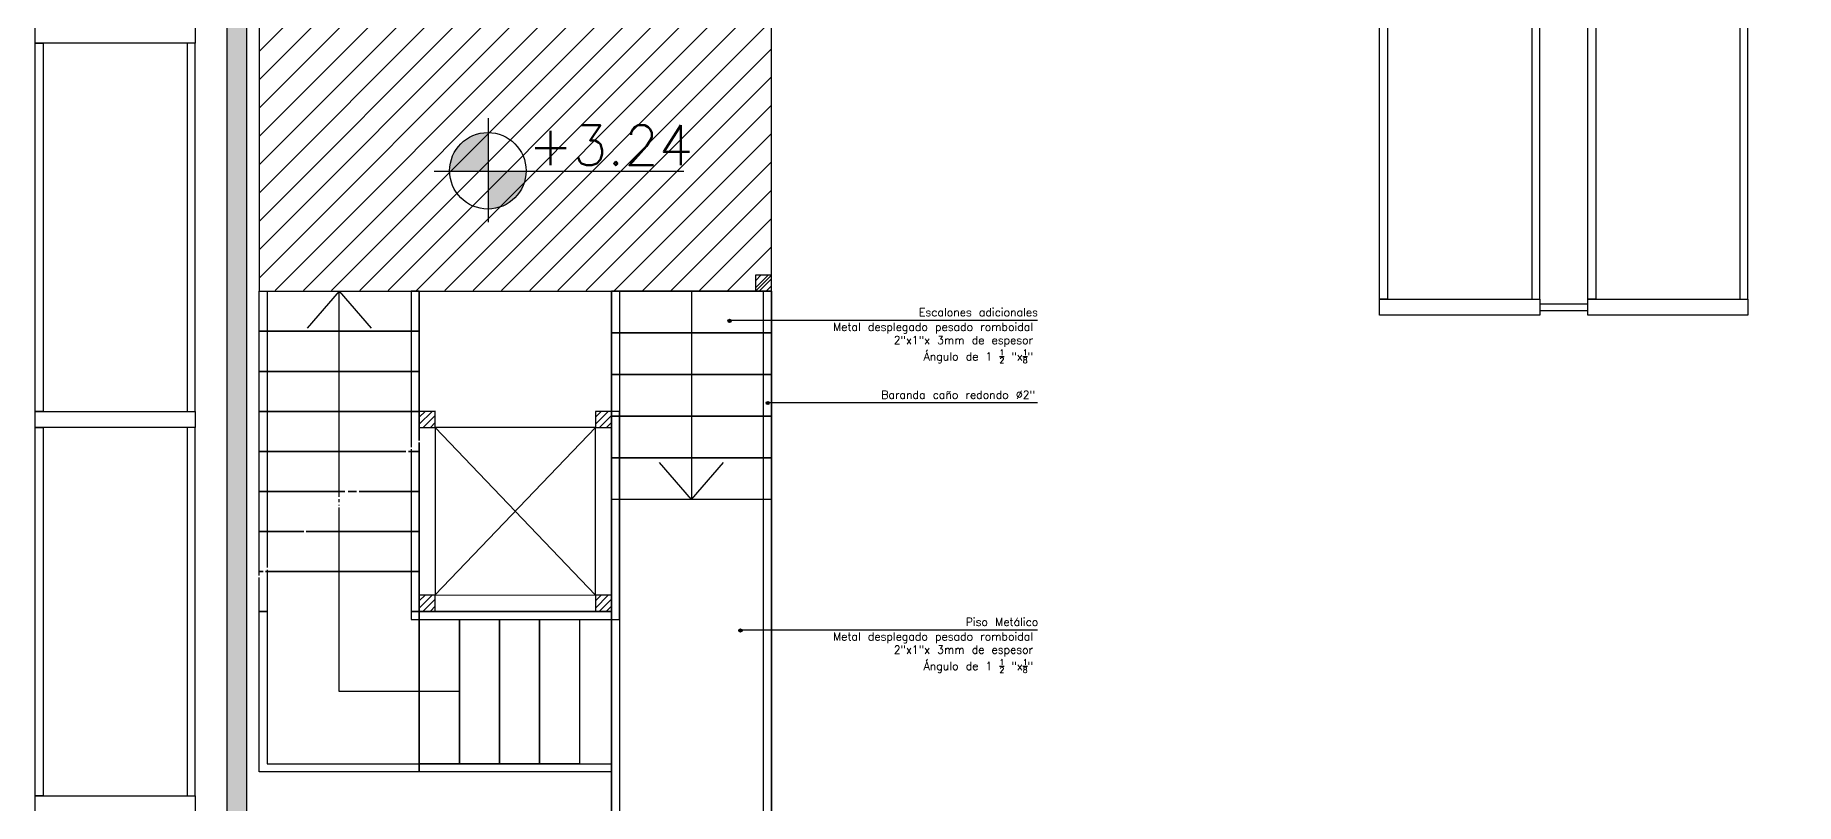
# Model space of a CAD drawing. Header units: millimetres. Extents: x 111.4 to 201.3, y 71.6 to 170.2.
# Drawn here: x 173.66 to 184.66, y 86.97 to 91.77 of the extents above; entities that cross this region are included whole.
import ezdxf

# ---------------------------------------------------------------- set-up
doc = ezdxf.new("R2010")
doc.units = ezdxf.units.MM
doc.layers.add('CIVIL-ARQ', color=8, linetype='Continuous')
doc.styles.get("Standard").update_dxf_attribs({"font": 'txt.shx'})

msp = doc.modelspace()

# ---------------------------------------------------------------- hatches: boundary and pattern name
at = {"layer": 'CIVIL-ARQ'}
h = msp.add_hatch(dxfattribs=at)
h.set_pattern_fill('ANSI31', color=256, style=0)
h.set_pattern_definition([(45, (-2367.30773, -1203.18489), (-0.0883883476, 0.0883883476), [])])
h.paths.add_polyline_path([(178.25676, 90.17404), (178.256796, 91.92404), (175.056796, 91.92404), (175.056796, 90.17404), (177.256796, 90.17404)])
h = msp.add_hatch(color=256, dxfattribs=at)
h.paths.add_polyline_path([(174.856796, 83.109852), (174.976796, 83.109852), (174.976796, 91.819852), (174.856796, 91.819852)])
h.paths.add_polyline_path([(174.976796, 83.109852), (174.856796, 83.109852), (174.856796, 82.419852), (174.976796, 82.419852)])
h = msp.add_hatch(color=256, dxfattribs=at)
h.dxf.hatch_style = 1
h.paths.add_polyline_path([(176.486116, 91.160365, 0.410653053), (176.248675, 90.923164), (176.486116, 90.923164)])
h = msp.add_hatch(color=256, dxfattribs=at)
h.dxf.hatch_style = 1
h.paths.add_polyline_path([(176.486138, 90.920614), (176.486138, 90.683413, 0.410653053), (176.72358, 90.920614)])
h = msp.add_hatch(color=256, dxfattribs=at)
h.dxf.hatch_style = 1
h.paths.add_polyline_path([(176.486138, 90.683413, 0.410653053), (176.72358, 90.920614), (176.486138, 90.920614)])
h = msp.add_hatch(color=256, dxfattribs=at)
h.dxf.hatch_style = 1
h.paths.add_polyline_path([(176.486138, 90.683413, 0.410653053), (176.72358, 90.920614), (176.486138, 90.920614)])
h = msp.add_hatch(dxfattribs=at)
h.set_pattern_fill('ANSI31', color=256, scale=0.25, style=0)
h.set_pattern_definition([(45, (-2365.657726, -1206.286317), (-0.0220970869, 0.0220970869), [])])
edge = h.paths.add_edge_path()
edge.add_line((178.25676, 90.27254), (178.15676, 90.27254))
edge.add_line((178.15676, 90.27254), (178.15676, 90.169852))
edge.add_line((178.15676, 90.169852), (178.25676, 90.169852))
edge.add_line((178.25676, 90.169852), (178.25676, 90.275228))
h = msp.add_hatch(color=256, dxfattribs=at)
h.dxf.hatch_style = 1
edge = h.paths.add_edge_path()
edge.add_arc((177.99501, 89.984896), 0.009954, 0, 360)
h = msp.add_hatch(color=256, dxfattribs=at)
h.dxf.hatch_style = 1
edge = h.paths.add_edge_path()
edge.add_arc((178.233172, 89.472301), 0.009954, 0, 360)
h = msp.add_hatch(dxfattribs=at)
h.set_pattern_fill('ANSI31', color=256, scale=0.25, style=0)
h.set_pattern_definition([(45, (-2364.807726, -1204.18897), (-0.0220970869, 0.0220970869), [])])
edge = h.paths.add_edge_path()
edge.add_line((176.156726, 89.419852), (176.056726, 89.419852))
edge.add_line((176.056726, 89.419852), (176.056726, 89.319852))
edge.add_line((176.056726, 89.319852), (176.156726, 89.319852))
edge.add_line((176.156726, 89.319852), (176.156726, 89.42254))
h = msp.add_hatch(dxfattribs=at)
h.set_pattern_fill('ANSI31', color=256, scale=0.25, style=0)
h.set_pattern_definition([(45, (-2364.807726, -1205.288935), (-0.0220970869, 0.0220970869), [])])
edge = h.paths.add_edge_path()
edge.add_line((177.25669, 89.419852), (177.15669, 89.419852))
edge.add_line((177.15669, 89.419852), (177.15669, 89.319852))
edge.add_line((177.15669, 89.319852), (177.25669, 89.319852))
edge.add_line((177.25669, 89.319852), (177.25669, 89.42254))
h = msp.add_hatch(dxfattribs=at)
h.set_pattern_fill('ANSI31', color=256, scale=0.25, style=0)
h.set_pattern_definition([(45, (-2363.660414, -1204.18897), (-0.0220970869, 0.0220970869), [])])
edge = h.paths.add_edge_path()
edge.add_line((176.156726, 88.27254), (176.056726, 88.27254))
edge.add_line((176.056726, 88.27254), (176.056726, 88.17254))
edge.add_line((176.056726, 88.17254), (176.156726, 88.17254))
edge.add_line((176.156726, 88.17254), (176.156726, 88.275228))
h = msp.add_hatch(dxfattribs=at)
h.set_pattern_fill('ANSI31', color=256, scale=0.25, style=0)
h.set_pattern_definition([(45, (-2363.660414, -1205.288935), (-0.0220970869, 0.0220970869), [])])
edge = h.paths.add_edge_path()
edge.add_line((177.25669, 88.27254), (177.15669, 88.27254))
edge.add_line((177.15669, 88.27254), (177.15669, 88.17254))
edge.add_line((177.15669, 88.17254), (177.25669, 88.17254))
edge.add_line((177.25669, 88.17254), (177.25669, 88.275228))
h = msp.add_hatch(color=256, dxfattribs=at)
h.dxf.hatch_style = 1
edge = h.paths.add_edge_path()
edge.add_arc((178.063106, 88.05172), 0.009954, 0, 360)

# ---------------------------------------------------------------- linework, layer by layer
for p, q in [((182.056796, 90.119852), (182.056796, 92.419852)), ((182.106796, 92.419852), (182.106796, 90.119852)), ((183.006796, 92.419852), (183.006796, 90.119852)), ((183.056796, 90.119852), (183.056796, 92.419852)), ((183.356795, 90.119852), (183.356795, 92.419852)), ((183.406795, 92.419852), (183.406795, 90.119852)), ((184.306795, 92.419852), (184.306795, 90.119852)), ((184.356795, 90.119852), (184.356795, 92.419852)), ((173.656796, 91.719852), (173.656796, 91.819852)), ((174.656796, 91.819852), (174.656796, 91.719852)), ((174.656796, 91.719852), (173.656796, 91.719852)), ((173.656796, 89.419852), (173.656796, 91.719852)), ((173.656796, 91.719852), (173.706796, 91.719852)), ((173.706796, 91.719852), (173.706796, 89.419852)), ((174.606796, 91.719852), (174.606796, 89.419852)), ((174.656796, 91.719852), (174.606796, 91.719852)), ((174.656796, 89.419852), (174.656796, 91.719852)), ((182.106796, 90.119852), (182.056796, 90.119852)), ((182.056796, 90.019852), (182.056796, 90.119852)), ((182.056796, 90.119852), (183.056796, 90.119852)), ((183.006796, 90.119852), (183.056796, 90.119852)), ((183.056796, 90.119852), (183.056796, 90.019852)), ((183.406795, 90.119852), (183.356795, 90.119852)), ((183.356795, 90.019852), (183.356795, 90.119852)), ((183.356795, 90.119852), (184.356795, 90.119852)), ((184.306795, 90.119852), (184.356795, 90.119852)), ((184.356795, 90.119852), (184.356795, 90.019852)), ((183.056796, 90.019852), (182.056796, 90.019852)), ((183.356796, 90.089852), (183.056796, 90.089852)), ((183.056796, 90.089852), (183.056796, 90.049852)), ((183.056796, 90.049852), (183.356796, 90.049852)), ((184.356795, 90.019852), (183.356795, 90.019852)), ((183.356796, 90.049852), (183.356796, 90.089852)), ((173.706796, 89.419852), (173.656796, 89.419852)), ((173.656796, 89.319852), (173.656796, 89.419852)), ((173.656796, 89.419852), (174.656796, 89.419852)), ((174.606796, 89.419852), (174.656796, 89.419852)), ((174.656796, 89.419852), (174.656796, 89.319852)), ((174.656796, 89.319852), (173.656796, 89.319852)), ((173.656796, 87.019852), (173.656796, 89.319852)), ((173.656796, 89.319852), (173.706796, 89.319852)), ((173.706796, 89.319852), (173.706796, 87.019852)), ((174.606796, 89.319852), (174.606796, 87.019852)), ((174.656796, 89.319852), (174.606796, 89.319852)), ((174.656796, 87.019852), (174.656796, 89.319852)), ((173.706796, 87.019852), (173.656796, 87.019852)), ((173.656796, 86.919852), (173.656796, 87.019852)), ((173.656796, 87.019852), (174.656796, 87.019852)), ((174.606796, 87.019852), (174.656796, 87.019852)), ((174.656796, 87.019852), (174.656796, 86.919852))]:
    msp.add_line(p, q, dxfattribs=at)
for points in [[(178.25676, 90.169852), (178.256796, 91.919852), (175.056796, 91.919852), (175.056796, 90.169852), (177.256796, 90.169852), (177.256796, 90.169852), (178.25676, 90.169852)], [(174.856796, 82.419852), (174.856796, 91.819852), (174.976796, 91.819852), (174.976796, 82.419852), (174.856796, 82.419852)], [(176.486138, 91.250532), (176.486138, 90.600889)], [(176.148704, 90.920614), (177.708424, 90.920614)], [(178.25676, 90.269852), (178.15676, 90.269852), (178.15676, 90.169852), (178.25676, 90.169852), (178.25676, 90.27254), (178.25676, 90.27254)], [(184.656796, 81.919852), (184.656796, 86.799852), (178.256726, 86.799852), (178.25676, 90.169852), (177.256832, 90.169852), (177.256726, 86.799852), (174.976796, 86.799852), (174.976796, 82.419852), (175.056796, 82.419852), (175.056796, 81.819852), (184.656796, 81.819852), (184.656796, 81.919852)], [(175.056746, 88.39579), (175.056726, 90.169852), (175.106762, 90.169852), (175.106762, 88.444874)], [(175.056726, 90.169852), (176.056726, 90.169852), (176.056726, 89.919852), (175.056726, 89.919852), (175.056726, 90.169852)], [(175.556726, 90.169852), (175.356733, 89.939852)], [(175.556726, 90.169852), (175.756697, 89.939852)], [(175.556755, 88.886476), (175.556755, 90.169818)], [(176.056726, 89.237558), (176.056726, 90.169852), (176.006726, 90.169852), (176.006726, 89.197027)], [(177.256832, 90.169852), (178.25676, 90.169852), (178.25676, 89.909852), (177.256832, 89.909852), (177.256832, 90.169852)], [(177.756619, 90.169852), (177.756619, 88.869852)], [(179.918258, 89.98727), (178.000951, 89.98727)], [(175.056726, 89.919852), (176.056726, 89.919852), (176.056726, 89.669852), (175.056726, 89.669852), (175.056726, 89.919852)], [(177.256832, 89.909852), (178.25676, 89.909852), (178.25676, 89.649852), (177.256832, 89.649852), (177.256832, 89.909852)], [(175.056726, 89.669852), (176.056726, 89.669852), (176.056726, 89.419852), (175.056726, 89.419852), (175.056726, 89.669852)], [(177.256832, 89.649852), (178.25676, 89.649852), (178.25676, 89.389852), (177.256832, 89.389852), (177.256832, 89.649852)], [(179.918258, 89.472301), (178.233172, 89.472301)], [(175.056726, 89.419852), (176.056726, 89.419852), (176.056726, 89.237558)], [(175.973202, 89.169852), (175.056726, 89.169852), (175.056726, 89.419852)], [(176.006726, 89.184154), (176.006726, 88.119852), (177.306726, 88.119852), (177.306617, 89.419852), (177.256796, 89.419852)], [(176.156726, 89.419852), (176.056726, 89.419852), (176.056726, 89.319852), (176.156726, 89.319852), (176.156726, 89.42254), (176.156726, 89.42254)], [(177.25669, 89.419852), (177.256726, 88.169852), (176.056726, 88.169852), (176.056726, 89.224685)], [(177.25669, 89.419852), (177.15669, 89.419852), (177.15669, 89.319852), (177.25669, 89.319852), (177.25669, 89.42254), (177.25669, 89.42254)], [(177.256832, 89.389852), (178.25676, 89.389852), (178.25676, 89.129852), (177.256832, 89.129852), (177.256832, 89.389852)], [(176.056726, 89.224685), (176.056726, 89.169852), (175.989082, 89.169852)], [(177.15669, 89.319852), (176.156726, 89.319852), (176.156726, 88.275228), (177.15669, 88.27254), (177.15669, 89.319852)], [(177.15669, 89.319852), (176.156726, 88.275228)], [(176.156726, 89.319852), (177.15669, 88.27254)], [(175.056726, 89.169852), (175.973202, 89.169852)], [(175.590764, 88.919852), (175.056726, 88.919852), (175.056726, 89.169852)], [(175.989082, 89.169852), (176.056726, 89.169852), (176.056726, 88.919852), (175.680676, 88.919852)], [(177.256832, 89.129852), (178.25676, 89.129852), (178.25676, 88.869852), (177.256832, 88.869852), (177.256832, 89.129852)], [(177.756619, 88.869852), (177.556627, 89.099852)], [(177.756619, 88.869852), (177.956591, 89.099852)], [(175.056726, 88.919852), (175.590764, 88.919852)], [(175.336014, 88.669852), (175.056726, 88.669852), (175.056726, 88.919852)], [(175.680676, 88.919852), (176.056726, 88.919852), (176.056726, 88.669852), (175.350291, 88.669852)], [(175.664796, 88.919852), (175.611829, 88.919852)], [(175.611829, 88.919852), (175.664796, 88.919852)], [(175.556755, 88.85402), (175.556755, 88.872465)], [(175.556755, 88.832272), (175.556755, 88.835769)], [(176.306726, 87.669852), (176.306726, 87.669852), (176.306726, 87.669852), (175.556755, 87.669852), (175.556755, 88.819399)], [(175.056726, 88.669852), (175.336014, 88.669852)], [(175.081264, 88.419852), (175.056726, 88.419852), (175.056726, 88.669852)], [(175.350291, 88.669852), (176.056726, 88.669852), (176.056726, 88.419852), (175.095542, 88.419852)], [(175.056726, 88.419852), (175.081264, 88.419852)], [(175.056726, 88.395771), (175.056726, 88.419852)], [(175.106762, 88.169852), (175.056726, 88.169852), (175.056726, 88.38176)], [(177.256832, 87.169852), (175.05676, 87.169852), (175.056746, 88.38178)], [(175.095542, 88.419852), (176.056726, 88.419852), (176.056726, 88.169852), (176.006726, 88.169852)], [(175.106762, 88.430863), (175.106762, 87.219852), (177.256832, 87.219852)], [(176.156726, 88.27254), (176.056726, 88.27254), (176.056726, 88.17254), (176.156726, 88.17254), (176.156726, 88.275228), (176.156726, 88.275228)], [(177.25669, 88.27254), (177.15669, 88.27254), (177.15669, 88.17254), (177.25669, 88.17254), (177.25669, 88.275228), (177.25669, 88.275228)], [(176.056726, 88.169852), (176.056726, 87.169852), (175.056726, 87.169852), (175.056726, 88.169852), (175.106762, 88.169852)], [(176.006726, 88.169852), (176.056726, 88.169852)], [(177.256726, 87.219852), (177.256726, 87.169852), (176.056726, 87.169852), (176.056726, 88.169852), (177.256726, 88.169852)], [(176.306726, 88.119852), (176.306726, 87.219852), (176.056726, 87.219852), (176.056726, 88.119852), (176.306726, 88.119852)], [(176.556726, 88.119852), (176.556726, 87.219852), (176.306726, 87.219852), (176.306726, 88.119852), (176.806726, 88.119852)], [(176.806726, 88.119852), (176.806726, 87.219852), (176.556726, 87.219852), (176.556726, 88.119852), (176.806726, 88.119852)], [(177.056726, 88.119852), (177.056726, 87.219852), (176.806726, 87.219852), (176.806726, 88.119852), (177.056726, 88.119852)], [(179.918258, 88.054094), (178.069047, 88.054094)], [(177.256832, 87.169852), (177.256726, 87.169852), (177.256726, 87.219852)]]:
    msp.add_lwpolyline(points, dxfattribs=at)
for points in [[(177.256832, 90.169852), (177.306832, 90.169852), (177.306832, 86.799852), (177.256832, 86.799852)], [(178.20676, 90.169852), (178.25676, 90.169852), (178.25676, 86.799852), (178.20676, 86.799852)]]:
    msp.add_lwpolyline(points, close=True, dxfattribs=at)
for centre, radius in [((176.484806, 90.922188), 0.238779), ((177.99501, 89.984896), 0.009954), ((178.233172, 89.472301), 0.009954), ((178.063106, 88.05172), 0.009954)]:
    msp.add_circle(centre, radius, dxfattribs=at)

# ---------------------------------------------------------------- texts
msp.add_text('+3.24', height=0.249797, dxfattribs=at).set_placement((176.738047, 90.956738))
at = {"layer": 'CIVIL-ARQ', "char_height": 0.05, "attachment_point": 3}
for s, insert in [('Escalones adicionales', (179.921475, 90.063693)), ('\\A1;Metal desplegado pesado romboidal', (179.8913, 89.972349)), ('\\A1;2"x1"x 3mm de espesor', (179.8913, 89.890228)), ('\\A1;Ángulo de 1 {\\H0.7x;\\S1/2;} "x{\\H0.7x;\\S1/8;}"', (179.8913, 89.805218)), (' Baranda caño redondo Ø2" ', (179.903818, 89.548724)), ('Piso Metálico', (179.924195, 88.130518)), ('\\A1;Metal desplegado pesado romboidal', (179.8913, 88.039174)), ('\\A1;2"x1"x 3mm de espesor', (179.8913, 87.957052)), ('\\A1;Ángulo de 1 {\\H0.7x;\\S1/2;} "x{\\H0.7x;\\S1/8;}"', (179.8913, 87.872042))]:
    msp.add_mtext_dynamic_manual_height_columns(s, width=2.844434, gutter_width=12.5, heights=[0], dxfattribs=dict(at, insert=insert))

doc.saveas('drawing.dxf')
